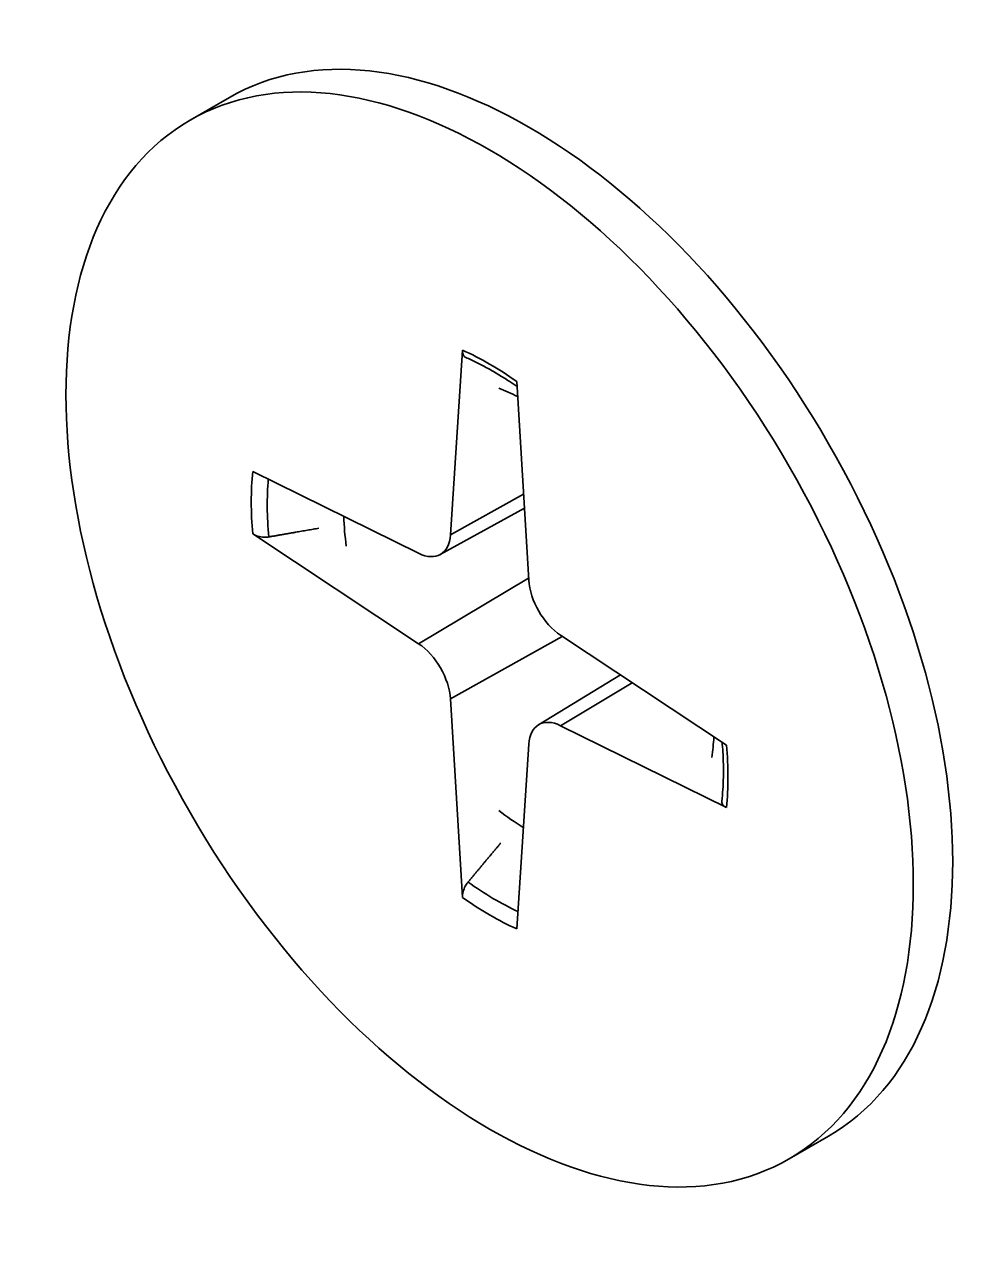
# Model space of a CAD drawing. Header units: millimetres. Extents: x -1346 to 2520, y -2365 to 1874.
# Drawn here: x 1564.14 to 1578.69, y 1593.08 to 1611.84 of the extents above; entities that cross this region are included whole.
import ezdxf

# ---------------------------------------------------------------- set-up
doc = ezdxf.new("R2010")
doc.units = ezdxf.units.MM
doc.header["$LTSCALE"] = 6
doc.layers.add('Reference (ISO)', color=7, linetype='Continuous', lineweight=35)

msp = doc.modelspace()

# ---------------------------------------------------------------- linework, layer by layer
at = {"layer": 'Reference (ISO)'}
for p, q in [((1566.671, 1610.383), (1567.272, 1610.73)), ((1570.833, 1606.873), (1570.649, 1604.055)), ((1571.659, 1606.396), (1571.843, 1603.366)), ((1567.63, 1605.024), (1570.162, 1603.775)), ((1570.649, 1604.055), (1571.764, 1604.676)), ((1570.491, 1603.756), (1571.777, 1604.461)), ((1567.63, 1604.07), (1570.162, 1602.395)), ((1570.162, 1602.395), (1571.842, 1603.396)), ((1570.649, 1601.553), (1572.355, 1602.507)), ((1574.862, 1600.848), (1572.33, 1602.523)), ((1571.991, 1601.157), (1573.245, 1601.918)), ((1572.33, 1601.144), (1573.424, 1601.799)), ((1570.833, 1598.522), (1570.649, 1601.553)), ((1574.862, 1599.894), (1572.33, 1601.144)), ((1571.659, 1598.045), (1571.843, 1600.863)), ((1575.821, 1594.535), (1576.422, 1594.882))]:
    msp.add_line(p, q, dxfattribs=at)
msp.add_ellipse((1571.246, 1602.459), major_axis=(4.575, -7.924), ratio=0.57735, dxfattribs=at)
for centre, major_axis, start_param, end_param in [((1571.847, 1602.806), (-4.575, 7.924), 3.141593, 6.283185), ((1571.246, 1602.459), (-2.574, 4.458), 5.384062, 5.611512), ((1571.847, 1602.806), (2, -3.464), 2.417763, 2.520493), ((1571.246, 1602.459), (2.574, -4.458), 3.813265, 4.040716), ((1571.339, 1602.513), (-2.467, 4.273), 0.688645, 0.906794), ((1571.847, 1602.806), (-2, 3.464), 0.816104, 0.949696), ((1570.124, 1604.402), (0.372, -0.644), 5.57044, 6.99593), ((1572.368, 1603.107), (0.372, -0.644), 3.999644, 5.425134), ((1570.124, 1601.811), (-0.372, 0.644), 3.999644, 5.425134), ((1572.368, 1600.516), (-0.372, 0.644), 5.57044, 6.99593), ((1571.847, 1602.806), (2, -3.464), 0.6211, 0.72383), ((1571.246, 1602.459), (-2.574, 4.458), 3.813265, 4.040716), ((1571.847, 1602.806), (-2, 3.464), 2.191896, 2.325489), ((1571.339, 1602.513), (-2.467, 4.273), 2.234798, 2.452948), ((1571.246, 1602.459), (2.574, -4.458), 5.384062, 5.611512)]:
    msp.add_ellipse(centre, major_axis=major_axis, ratio=0.57735, start_param=start_param, end_param=end_param, dxfattribs=at)
for points, knots in [([(1570.882, 1606.763), (1570.88, 1606.764), (1570.877, 1606.765), (1570.861, 1606.775), (1570.848, 1606.79), (1570.835, 1606.825), (1570.831, 1606.85), (1570.833, 1606.873)], [0.08720446, 0.08720446, 0.08720446, 0.08720446, 0.08870364, 0.08870364, 0.09763224, 0.09763224, 0.10665098, 0.10665098, 0.10665098, 0.10665098]), ([(1570.882, 1606.763), (1570.937, 1606.739), (1570.991, 1606.714), (1571.101, 1606.659), (1571.156, 1606.631), (1571.266, 1606.57), (1571.322, 1606.538), (1571.433, 1606.471), (1571.488, 1606.436), (1571.584, 1606.373), (1571.624, 1606.346), (1571.664, 1606.318)], [1.4505525, 1.4505525, 1.4505525, 1.4505525, 1.4985066, 1.4985066, 1.5464608, 1.5464608, 1.594415, 1.594415, 1.6423692, 1.6423692, 1.6770729, 1.6770729, 1.6770729, 1.6770729]), ([(1567.876, 1604.025), (1567.852, 1604.021), (1567.825, 1604.019), (1567.771, 1604.021), (1567.736, 1604.026), (1567.681, 1604.042), (1567.651, 1604.056), (1567.63, 1604.07)], [0.08155065, 0.08155065, 0.08155065, 0.08155065, 0.08870364, 0.08870364, 0.09763224, 0.09763224, 0.10665098, 0.10665098, 0.10665098, 0.10665098]), ([(1574.796, 1600.892), (1574.801, 1600.843), (1574.804, 1600.795), (1574.811, 1600.68), (1574.814, 1600.615), (1574.816, 1600.485), (1574.816, 1600.421), (1574.814, 1600.295), (1574.811, 1600.233), (1574.803, 1600.111), (1574.798, 1600.051), (1574.791, 1599.992)], [3.0353161, 3.0353161, 3.0353161, 3.0353161, 3.0700198, 3.0700198, 3.117974, 3.117974, 3.1659282, 3.1659282, 3.2138823, 3.2138823, 3.2618365, 3.2618365, 3.2618365, 3.2618365]), ([(1574.862, 1599.894), (1574.841, 1599.905), (1574.821, 1599.92), (1574.798, 1599.949), (1574.791, 1599.968), (1574.791, 1599.987), (1574.791, 1599.989), (1574.791, 1599.992)], [0.03558365, 0.03558365, 0.03558365, 0.03558365, 0.04460239, 0.04460239, 0.05353099, 0.05353099, 0.05503017, 0.05503017, 0.05503017, 0.05503017]), ([(1570.833, 1598.522), (1570.831, 1598.547), (1570.835, 1598.58), (1570.848, 1598.636), (1570.861, 1598.669), (1570.886, 1598.716), (1570.901, 1598.739), (1570.917, 1598.758)], [0.03558365, 0.03558365, 0.03558365, 0.03558365, 0.04460239, 0.04460239, 0.05353099, 0.05353099, 0.06068398, 0.06068398, 0.06068398, 0.06068398])]:
    msp.add_open_spline(points, degree=3, knots=knots, dxfattribs=at)
for points, weights in [([(1567.876, 1604.025), (1568.273, 1604.094), (1568.64, 1604.158)], [1.0017923273, 1.00680252734, 1.01034617284]), ([(1571.415, 1599.353), (1571.175, 1599.067), (1570.917, 1598.758)], [1.01034617284, 1.00680252734, 1.0017923273])]:
    msp.add_rational_spline(points, weights, degree=2, dxfattribs=at)

doc.saveas('drawing.dxf')
